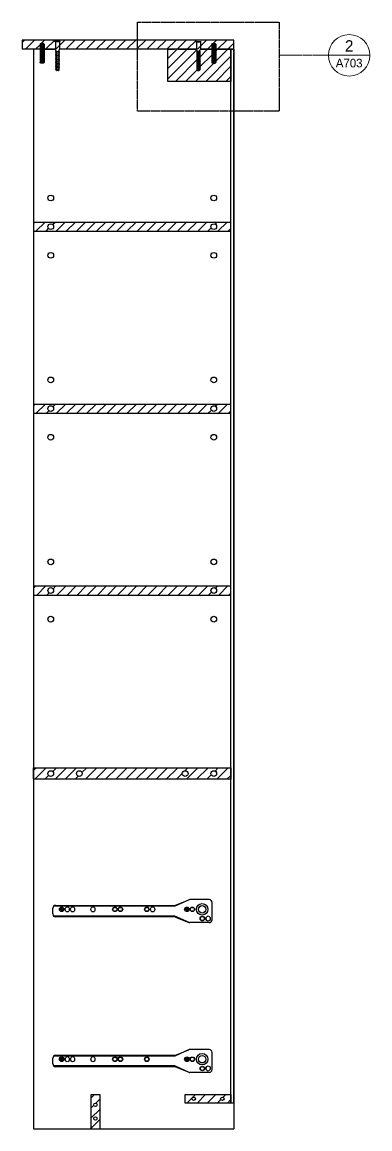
# Model space of a CAD drawing. Header units: millimetres. Extents: x -36975 to 25048, y -11091 to 9259.
# Drawn here: x 5049 to 5657, y -3855 to -1924 of the extents above; entities that cross this region are included whole.
import ezdxf
from ezdxf.enums import TextEntityAlignment as Align

# ---------------------------------------------------------------- set-up
doc = ezdxf.new("R2010")
doc.units = ezdxf.units.MM
doc.linetypes.add('DASHED2', pattern=[0.375, 0.25, -0.125])
doc.layers.add('A-ANNO-SYMB', color=3, linetype='Continuous', lineweight=18)
doc.layers.add('Viti', color=6, linetype='Continuous')
pattern_1 = [(45, (-9586.263, -18485.826), (-8.838835, 8.838835), [])]

# ---------------------------------------------------------------- blocks, each defined once
blk = doc.blocks.new('*U20')
blk.add_lwpolyline([(0, 0), (0, 0.15), (0.05, 0), (0.12, -0.4), (0.13, -0.55), (0.07, -0.4), (0, 0)])
blk = doc.blocks.new('*U21')
at = {"color": 0, "linetype": 'ByBlock', "lineweight": -2, "transparency": 16777216}
for p in [(42.38, 270.66), (42.62, 270.66), (42.85, 270.66), (43.09, 270.66), (43.32, 270.66), (43.56, 270.66), (43.79, 270.66), (44.03, 270.66), (44.26, 270.66), (44.5, 270.66), (44.73, 270.66), (44.97, 270.66), (45.2, 270.66), (45.44, 270.66)]:
    blk.add_blockref('*U20', p, dxfattribs=at)
blk = doc.blocks.new('100214')
for p, q in [((40.13, 270.93), (40.13, 269.99)), ((40.15, 270.93), (40.23, 270.81)), ((40.23, 270.81), (40.23, 270.11)), ((40.23, 270.81), (41.51, 270.81)), ((41.78, 270.68), (41.55, 270.8)), ((41.87, 270.66), (42, 270.66)), ((42, 270.66), (42.06, 270.66)), ((42.11, 270.66), (42.3, 270.66)), ((42.35, 270.66), (42.53, 270.66)), ((42.58, 270.66), (42.77, 270.66)), ((42.82, 270.66), (43.01, 270.66)), ((43.06, 270.66), (43.24, 270.66)), ((43.29, 270.66), (43.48, 270.66)), ((43.53, 270.66), (43.71, 270.66)), ((43.76, 270.66), (43.95, 270.66)), ((44, 270.66), (44.18, 270.66)), ((44.23, 270.66), (44.42, 270.66)), ((44.47, 270.66), (44.65, 270.66)), ((44.7, 270.66), (44.89, 270.66)), ((44.94, 270.66), (45.18, 270.66)), ((45.23, 270.61), (45.23, 270.31)), ((40.23, 270.11), (40.15, 269.99)), ((40.23, 270.11), (41.51, 270.11)), ((41.86, 270.24), (41.55, 270.12)), ((42.07, 270.26), (41.95, 270.26)), ((42.14, 270.26), (42.07, 270.26)), ((42.37, 270.26), (42.19, 270.26)), ((42.61, 270.26), (42.42, 270.26)), ((42.84, 270.26), (42.66, 270.26)), ((43.08, 270.26), (42.89, 270.26)), ((43.31, 270.26), (43.13, 270.26)), ((43.55, 270.26), (43.36, 270.26)), ((43.78, 270.26), (43.6, 270.26)), ((44.02, 270.26), (43.83, 270.26)), ((44.25, 270.26), (44.07, 270.26)), ((44.49, 270.26), (44.3, 270.26)), ((44.72, 270.26), (44.54, 270.26)), ((44.96, 270.26), (44.77, 270.26)), ((45.18, 270.26), (45.01, 270.26))]:
    blk.add_line(p, q)
for centre, radius, start, end in [((40.14, 270.93), 0.01, 33.6901, 180), ((41.51, 270.71), 0.1, 63.1876, 90), ((41.87, 270.86), 0.2, 243.1876, 256.986), ((45.18, 270.61), 0.05, 360, 90), ((40.14, 269.99), 0.01, 180, 326.3099), ((41.51, 270.21), 0.1, 270, 292.1621), ((41.94, 270.06), 0.2, 100.2129, 112.1621), ((45.18, 270.31), 0.05, 270, 0)]:
    blk.add_arc(centre, radius, start, end)
blk.add_blockref('*U21', (-0.55, 0))

msp = doc.modelspace()

# ---------------------------------------------------------------- hatches: boundary and pattern name
h = msp.add_hatch()
h.set_pattern_fill('ANSI31', color=256, scale=100)
h.set_pattern_definition(pattern_1)
edge = h.paths.add_edge_path()
edge.add_spline(control_points=[(5380.5, -1962), (5380.5, -1961.5), (5381, -1961), (5381.5, -1961)], knot_values=[0, 0, 0, 0, 0.142721, 0.142721, 0.142721, 0.142721], degree=3, periodic=0)
edge.add_line((5381.5, -1961), (5386.7, -1961))
edge.add_spline(control_points=[(5386.5, -1961), (5387, -1961), (5387.5, -1961.5), (5387.5, -1962)], knot_values=[0, 0, 0, 0, 0.141433, 0.141433, 0.141433, 0.141433], degree=3, periodic=0)
edge.add_line((5387.5, -1962), (5387.5, -1971))
edge.add_line((5387.5, -1971), (5419, -1971))
edge.add_line((5419, -1971), (5419, -1955))
edge.add_line((5419, -1955), (5049, -1955))
edge.add_line((5049, -1955), (5049, -1971))
edge.add_line((5049, -1971), (5080.5, -1971))
edge.add_line((5080.5, -1971), (5080.5, -1961.8))
edge.add_spline(control_points=[(5080.5, -1962), (5080.5, -1961.5), (5081.1, -1961), (5081.5, -1961)], knot_values=[0, 0, 0, 0, 0.141433, 0.141433, 0.141433, 0.141433], degree=3, periodic=0)
edge.add_line((5081.5, -1961), (5086.7, -1961))
edge.add_spline(control_points=[(5086.5, -1961), (5087, -1961), (5087.5, -1961.5), (5087.5, -1962)], knot_values=[0, 0, 0, 0, 0.142721, 0.142721, 0.142721, 0.142721], degree=3, periodic=0)
edge.add_line((5087.5, -1962), (5087.5, -1971))
edge.add_line((5087.5, -1971), (5107.5, -1971))
edge.add_line((5107.5, -1971), (5380.5, -1971))
edge.add_line((5380.5, -1971), (5380.5, -1961.8))
h.paths.add_polyline_path([(5352.3, -1957.2), (5361.7, -1957.2, -0.742056), (5361.7, -1957.4), (5360.5, -1958.2), (5353.5, -1958.2), (5352.3, -1957.4, -0.742056)], flags=16)
h.paths.add_polyline_path([(5115.8, -1957.4), (5114.5, -1958.2), (5107.5, -1958.2), (5106.3, -1957.4, -0.742056), (5106.4, -1957.2), (5115.7, -1957.2, -0.742056)], flags=16)
h = msp.add_hatch()
h.set_pattern_fill('ANSI31', color=256, scale=100)
h.set_pattern_definition(pattern_1)
edge = h.paths.add_edge_path()
edge.add_line((5355, -1998.2), (5353.5, -1997.7))
edge.add_line((5353.5, -1997.7), (5355, -1997.7))
edge.add_line((5355, -1997.7), (5355, -1995.9))
edge.add_line((5355, -1995.9), (5353.5, -1995.4))
edge.add_line((5353.5, -1995.4), (5355, -1995.4))
edge.add_line((5355, -1995.4), (5355, -1993.5))
edge.add_line((5355, -1993.5), (5353.5, -1993))
edge.add_line((5353.5, -1993), (5355, -1993))
edge.add_line((5355, -1993), (5355, -1991.2))
edge.add_line((5355, -1991.2), (5353.5, -1990.7))
edge.add_line((5353.5, -1990.7), (5355, -1990.7))
edge.add_line((5355, -1990.7), (5355, -1988.8))
edge.add_line((5355, -1988.8), (5353.5, -1988.3))
edge.add_line((5353.5, -1988.3), (5355, -1988.3))
edge.add_line((5355, -1988.3), (5355, -1986.5))
edge.add_line((5355, -1986.5), (5353.5, -1986))
edge.add_line((5353.5, -1986), (5355, -1986))
edge.add_line((5355, -1986), (5355, -1984.1))
edge.add_line((5355, -1984.1), (5353.5, -1983.6))
edge.add_line((5353.5, -1983.6), (5355, -1983.6))
edge.add_line((5355, -1983.6), (5355, -1981.8))
edge.add_line((5355, -1981.8), (5353.5, -1981.3))
edge.add_line((5353.5, -1981.3), (5355, -1981.3))
edge.add_line((5355, -1981.3), (5355, -1979.4))
edge.add_line((5355, -1979.4), (5353.5, -1978.9))
edge.add_line((5353.5, -1978.9), (5355, -1978.9))
edge.add_line((5355, -1978.9), (5355, -1977))
edge.add_line((5355, -1977), (5353.5, -1976.6))
edge.add_line((5353.5, -1976.6), (5355, -1976.5))
edge.add_line((5355, -1976.5), (5355, -1975.9))
edge.add_line((5355, -1975.9), (5355, -1974.7))
edge.add_line((5355, -1974.7), (5353.5, -1974.2))
edge.add_line((5353.5, -1974.2), (5355, -1974.2))
edge.add_arc((5353, -1974.6), 2, 13.014, 26.8124)
edge.add_line((5354.8, -1973.7), (5353.6, -1971.4))
edge.add_arc((5354.5, -1971), 1, 182.4358, 206.8124, ccw=False)
edge.add_line((5353.5, -1971), (5322.4, -1971))
edge.add_line((5322.4, -1971), (5303.9, -1971))
edge.add_line((5303.9, -1971), (5303.9, -2027))
edge.add_line((5303.9, -2027), (5414, -2027))
edge.add_line((5414, -2027), (5414, -1971))
edge.add_line((5414, -1971), (5387.5, -1971))
edge.add_line((5387.5, -1971), (5387.5, -1994))
edge.add_spline(control_points=[(5387.5, -1994), (5387.5, -1994.5), (5387, -1995), (5386.5, -1995)], knot_values=[0, 0, 0, 0, 0.141433, 0.141433, 0.141433, 0.141433], degree=3, periodic=0)
edge.add_line((5386.5, -1995), (5381.5, -1995))
edge.add_spline(control_points=[(5381.5, -1995), (5381, -1995), (5380.5, -1994.5), (5380.5, -1994)], knot_values=[0, 0, 0, 0, 0.142721, 0.142721, 0.142721, 0.142721], degree=3, periodic=0)
edge.add_line((5380.5, -1994), (5380.5, -1971))
edge.add_line((5380.5, -1971), (5360.5, -1971))
edge.add_arc((5359.5, -1971), 1, -22.1621, 0, ccw=False)
edge.add_line((5360.4, -1971.4), (5359.2, -1974.5))
edge.add_arc((5361, -1975.3), 2, 157.8379, 169.7871)
edge.add_line((5359, -1974.9), (5360.5, -1975.5))
edge.add_line((5360.5, -1975.5), (5359, -1975.4))
edge.add_line((5359, -1975.4), (5359, -1976.6))
edge.add_line((5359, -1976.6), (5359, -1977.3))
edge.add_line((5359, -1977.3), (5360.5, -1977.8))
edge.add_line((5360.5, -1977.8), (5359, -1977.8))
edge.add_line((5359, -1977.8), (5359, -1979.6))
edge.add_line((5359, -1979.6), (5360.5, -1980.2))
edge.add_line((5360.5, -1980.2), (5359, -1980.1))
edge.add_line((5359, -1980.1), (5359, -1982))
edge.add_line((5359, -1982), (5360.5, -1982.5))
edge.add_line((5360.5, -1982.5), (5359, -1982.5))
edge.add_line((5359, -1982.5), (5359, -1984.3))
edge.add_line((5359, -1984.3), (5360.5, -1984.9))
edge.add_line((5360.5, -1984.9), (5359, -1984.8))
edge.add_line((5359, -1984.8), (5359, -1986.7))
edge.add_line((5359, -1986.7), (5360.5, -1987.2))
edge.add_line((5360.5, -1987.2), (5359, -1987.2))
edge.add_line((5359, -1987.2), (5359, -1989))
edge.add_line((5359, -1989), (5360.5, -1989.6))
edge.add_line((5360.5, -1989.6), (5359, -1989.5))
edge.add_line((5359, -1989.5), (5359, -1991.4))
edge.add_line((5359, -1991.4), (5360.5, -1991.9))
edge.add_line((5360.5, -1991.9), (5359, -1991.9))
edge.add_line((5359, -1991.9), (5359, -1993.7))
edge.add_line((5359, -1993.7), (5360.5, -1994.3))
edge.add_line((5360.5, -1994.3), (5359, -1994.2))
edge.add_line((5359, -1994.2), (5359, -1996.1))
edge.add_line((5359, -1996.1), (5360.5, -1996.6))
edge.add_line((5360.5, -1996.6), (5359, -1996.6))
edge.add_line((5359, -1996.6), (5359, -1998.4))
edge.add_line((5359, -1998.4), (5360.5, -1999))
edge.add_line((5360.5, -1999), (5359, -1998.9))
edge.add_line((5359, -1998.9), (5359, -2000.8))
edge.add_line((5359, -2000.8), (5360.5, -2001.3))
edge.add_line((5360.5, -2001.3), (5359, -2001.3))
edge.add_line((5359, -2001.3), (5359, -2003.1))
edge.add_line((5359, -2003.1), (5360.5, -2003.7))
edge.add_line((5360.5, -2003.7), (5359, -2003.6))
edge.add_line((5359, -2003.6), (5359, -2005.5))
edge.add_line((5359, -2005.5), (5360.5, -2006))
edge.add_line((5360.5, -2006), (5359, -2006))
edge.add_line((5359, -2006), (5359, -2007.7))
edge.add_arc((5358.5, -2007.7), 0.5, -90, 0, ccw=False)
edge.add_line((5358.5, -2008.2), (5355.5, -2008.2))
edge.add_arc((5355.5, -2007.7), 0.5, 180, 270, ccw=False)
edge.add_line((5355, -2007.7), (5355, -2005.3))
edge.add_line((5355, -2005.3), (5353.5, -2004.8))
edge.add_line((5353.5, -2004.8), (5355, -2004.8))
edge.add_line((5355, -2004.8), (5355, -2002.9))
edge.add_line((5355, -2002.9), (5353.5, -2002.4))
edge.add_line((5353.5, -2002.4), (5355, -2002.4))
edge.add_line((5355, -2002.4), (5355, -2000.6))
edge.add_line((5355, -2000.6), (5353.5, -2000.1))
edge.add_line((5353.5, -2000.1), (5355, -2000.1))
edge.add_line((5355, -2000.1), (5355, -1998.2))
h = msp.add_hatch()
h.set_pattern_fill('ANSI31', color=256, scale=100)
h.set_pattern_definition(pattern_1)
h.paths.add_polyline_path([(5414, -2272.5), (5069, -2272.5), (5069, -2288.5), (5414, -2288.5)])
h.paths.add_polyline_path([(5389, -2280.5, -1), (5379, -2280.5, -1)], flags=16)
h.paths.add_polyline_path([(5094, -2280.5, -1), (5104, -2280.5, -1)], flags=16)
h.paths.add_polyline_path([(5414, -2590), (5069, -2590), (5069, -2606), (5414, -2606)])
h.paths.add_polyline_path([(5389, -2598, -1), (5379, -2598, -1)], flags=16)
h.paths.add_polyline_path([(5094, -2598, -1), (5104, -2598, -1)], flags=16)
h.paths.add_polyline_path([(5414, -2907.5), (5069, -2907.5), (5069, -2923.5), (5414, -2923.5)])
h.paths.add_polyline_path([(5389, -2915.5, -1), (5379, -2915.5, -1)], flags=16)
h.paths.add_polyline_path([(5094, -2915.5, -1), (5104, -2915.5, -1)], flags=16)
h.paths.add_polyline_path([(5414, -3225), (5069, -3225), (5069, -3245), (5414, -3245)])
h.paths.add_polyline_path([(5144, -3235, -1), (5154, -3235, -1)], flags=16)
h.paths.add_polyline_path([(5339, -3235, -1), (5329, -3235, -1)], flags=16)
h.paths.add_polyline_path([(5094, -3235, -1), (5104, -3235, -1)], flags=16)
h.paths.add_polyline_path([(5389, -3235, -1), (5379, -3235, -1)], flags=16)
h = msp.add_hatch()
h.set_pattern_fill('ANSI31', color=256, scale=100)
h.set_pattern_definition(pattern_1)
h.paths.add_polyline_path([(5414, -3795), (5334, -3795), (5334, -3810), (5414, -3810)])
h.paths.add_polyline_path([(5346, -3802.5, -1), (5352, -3802.5, -1)], flags=16)
h.paths.add_polyline_path([(5402, -3802.5, -1), (5396, -3802.5, -1)], flags=16)
h.paths.add_polyline_path([(5184.6, -3795), (5169.6, -3795), (5169.6, -3855), (5184.6, -3855)])
h.paths.add_polyline_path([(5174.1, -3813, -1), (5180.1, -3813, -1)], flags=16)
h.paths.add_polyline_path([(5180.1, -3837, -1), (5174.1, -3837, -1)], flags=16)

# ---------------------------------------------------------------- linework, layer by layer
for p, q in [((5419, -1955), (5049, -1955)), ((5049, -1955), (5049, -1971)), ((5069, -1955), (5069, -1955)), ((5419, -3810), (5419, -1955)), ((5080.5, -1971), (5049, -1971)), ((5069, -1971), (5069, -3855)), ((5107.8, -1971), (5087.5, -1971)), ((5087.5, -1971), (5107.5, -1971)), ((5353.5, -1971), (5114.5, -1971)), ((5380.5, -1971), (5360.5, -1971)), ((5419, -1971), (5387.5, -1971)), ((5387.5, -1971), (5419, -1971)), ((5419, -1971), (5414, -1971)), ((5069, -2272.5), (5414, -2272.5)), ((5069, -2288.5), (5414, -2288.5)), ((5069, -2590), (5414, -2590)), ((5069, -2606), (5414, -2606)), ((5069, -2907.5), (5414, -2907.5)), ((5069, -2923.5), (5414, -2923.5)), ((5069, -3225), (5069, -3245)), ((5169.6, -3855), (5169.6, -3795)), ((5169.6, -3795), (5184.6, -3795)), ((5184.6, -3795), (5184.6, -3855)), ((5419, -3810), (5419, -3855)), ((5069, -3855), (5419, -3855))]:
    msp.add_line(p, q)
at = {"linetype": 'DASHED2', "ltscale": 5}
msp.add_lwpolyline([(5250.5, -1923.6), (5498.1, -1923.6), (5498.1, -2078.9), (5250.5, -2078.9)], close=True, dxfattribs=at)
for points in [[(5387.5, -1971), (5414, -1971), (5414, -2027), (5303.9, -2027), (5303.9, -1971), (5315.4, -1971)], [(5322.4, -1971), (5353.5, -1971)], [(5360.5, -1971), (5380.5, -1971)]]:
    msp.add_lwpolyline(points)
for points in [[(5414, -1971), (5419, -1971), (5419, -3810), (5414, -3810)], [(5069, -3225), (5414, -3225), (5414, -3245), (5069, -3245)], [(5414, -3810), (5334, -3810), (5334, -3795), (5414, -3795)]]:
    msp.add_lwpolyline(points, close=True)
at = {"layer": 'A-ANNO-SYMB', "linetype": 'DASHED2', "ltscale": 5}
msp.add_line((5498.1, -1981.5), (5584.4, -1981.5), dxfattribs=at)
at = {"layer": 'A-ANNO-SYMB', "linetype": 'Continuous'}
msp.add_line((5584.4, -1981.5), (5656.8, -1981.5), dxfattribs=at)
msp.add_circle((5620.6, -1981.5), 36.2, dxfattribs=at)
at = {"layer": 'Viti'}
for p, q in [((5080.5, -1962), (5087.5, -1962)), ((5080.5, -1962), (5080.5, -1994)), ((5086.5, -1961), (5081.5, -1961)), ((5081.5, -1962), (5081.5, -1994)), ((5082.5, -1994), (5082.5, -1962)), ((5083.5, -1962), (5083.5, -1994)), ((5084.5, -1994), (5084.5, -1962)), ((5085.5, -1962), (5085.5, -1994)), ((5086.5, -1994), (5086.5, -1962)), ((5087.5, -1962), (5087.5, -1994)), ((5387.5, -1962), (5380.5, -1962)), ((5380.5, -1962), (5380.5, -1994)), ((5381.5, -1961), (5386.5, -1961)), ((5381.5, -1994), (5381.5, -1962)), ((5382.5, -1962), (5382.5, -1994)), ((5383.5, -1994), (5383.5, -1962)), ((5384.5, -1962), (5384.5, -1994)), ((5385.5, -1994), (5385.5, -1962)), ((5386.5, -1962), (5386.5, -1994)), ((5387.5, -1962), (5387.5, -1994)), ((5080.5, -1994), (5087.5, -1994)), ((5086.5, -1995), (5081.5, -1995)), ((5387.5, -1994), (5380.5, -1994)), ((5381.5, -1995), (5386.5, -1995)), ((5341.1, -3455.1), (5316.2, -3466.5)), ((5317, -3464.6), (5340.2, -3455.4)), ((5376.1, -3455), (5342.1, -3455)), ((5102.7, -3480), (5102.7, -3470)), ((5316.2, -3466.5), (5104.2, -3466.5)), ((5107.7, -3465), (5315.1, -3465)), ((5117.8, -3472.2), (5116.3, -3472.2)), ((5117.8, -3471.7), (5117.8, -3470.2)), ((5117.8, -3473.7), (5117.8, -3472.2)), ((5118.3, -3471.7), (5118.3, -3470.2)), ((5119.8, -3472.2), (5118.3, -3472.2)), ((5118.3, -3473.7), (5118.3, -3472.2)), ((5336.7, -3472.2), (5335.2, -3472.2)), ((5336.7, -3471.7), (5336.7, -3470.2)), ((5336.7, -3473.7), (5336.7, -3472.2)), ((5337.2, -3471.7), (5337.2, -3470.2)), ((5338.7, -3472.2), (5337.2, -3472.2)), ((5337.2, -3473.7), (5337.2, -3472.2)), ((5381.1, -3490), (5381.1, -3460)), ((5316.2, -3483.6), (5104.2, -3483.5)), ((5315.1, -3485), (5107.7, -3485)), ((5341.1, -3494.9), (5316.2, -3483.6)), ((5317, -3485.4), (5340.2, -3494.6)), ((5341.1, -3495), (5341.1, -3495)), ((5376.1, -3495), (5342.1, -3495)), ((5107.7, -3726.6), (5315.1, -3726.6)), ((5341.1, -3716.7), (5316.2, -3728.1)), ((5317, -3726.3), (5340.2, -3717)), ((5376.1, -3716.6), (5342.1, -3716.6)), ((5381.1, -3751.6), (5381.1, -3721.6)), ((5102.7, -3741.6), (5102.7, -3731.6)), ((5316.2, -3728.1), (5104.2, -3728.1)), ((5316.2, -3745.2), (5104.2, -3745.1)), ((5315.1, -3746.6), (5107.7, -3746.6)), ((5117.8, -3733.8), (5116.3, -3733.8)), ((5117.8, -3733.3), (5117.8, -3731.8)), ((5117.8, -3735.3), (5117.8, -3733.8)), ((5118.3, -3733.3), (5118.3, -3731.8)), ((5119.8, -3733.8), (5118.3, -3733.8)), ((5118.3, -3735.3), (5118.3, -3733.8)), ((5341.1, -3756.5), (5316.2, -3745.2)), ((5317, -3747), (5340.2, -3756.3)), ((5336.7, -3733.8), (5335.2, -3733.8)), ((5336.7, -3733.3), (5336.7, -3731.8)), ((5336.7, -3735.3), (5336.7, -3733.8)), ((5337.2, -3733.3), (5337.2, -3731.8)), ((5338.7, -3733.8), (5337.2, -3733.8)), ((5337.2, -3735.3), (5337.2, -3733.8)), ((5341.1, -3756.6), (5341.1, -3756.6)), ((5376.1, -3756.6), (5342.1, -3756.6))]:
    msp.add_line(p, q, dxfattribs=at)
for points in [[(5117.8, -3472.2), (5116.3, -3472.2), (5116.3, -3471.7)], [(5117.8, -3471.7), (5116.3, -3471.7)], [(5117.8, -3471.7), (5117.8, -3470.2), (5118.3, -3470.2)], [(5117.8, -3472.2), (5117.8, -3473.7), (5118.3, -3473.7)], [(5118.3, -3472.2), (5119.8, -3472.2), (5119.8, -3471.7)], [(5119.8, -3471.7), (5118.3, -3471.7)], [(5336.7, -3472.2), (5335.2, -3472.2), (5335.2, -3471.7)], [(5336.7, -3471.7), (5335.2, -3471.7)], [(5336.7, -3471.7), (5336.7, -3470.2), (5337.2, -3470.2)], [(5336.7, -3472.2), (5336.7, -3473.7), (5337.2, -3473.7)], [(5337.2, -3472.2), (5338.7, -3472.2), (5338.7, -3471.7)], [(5338.7, -3471.7), (5337.2, -3471.7)], [(5117.8, -3733.8), (5116.3, -3733.8), (5116.3, -3733.3)], [(5117.8, -3733.3), (5116.3, -3733.3)], [(5117.8, -3733.3), (5117.8, -3731.8), (5118.3, -3731.8)], [(5117.8, -3733.8), (5117.8, -3735.3), (5118.3, -3735.3)], [(5118.3, -3733.8), (5119.8, -3733.8), (5119.8, -3733.3)], [(5119.8, -3733.3), (5118.3, -3733.3)], [(5336.7, -3733.8), (5335.2, -3733.8), (5335.2, -3733.3)], [(5336.7, -3733.3), (5335.2, -3733.3)], [(5336.7, -3733.3), (5336.7, -3731.8), (5337.2, -3731.8)], [(5336.7, -3733.8), (5336.7, -3735.3), (5337.2, -3735.3)], [(5337.2, -3733.8), (5338.7, -3733.8), (5338.7, -3733.3)], [(5338.7, -3733.3), (5337.2, -3733.3)]]:
    msp.add_lwpolyline(points, dxfattribs=at)
for centre, radius in [((5099, -2230.5), 5), ((5384, -2230.5), 5), ((5099, -2280.5), 5), ((5384, -2280.5), 5), ((5099, -2330.5), 5), ((5384, -2330.5), 5), ((5099, -2548), 5), ((5384, -2548), 5), ((5099, -2598), 5), ((5384, -2598), 5), ((5099, -2648), 5), ((5384, -2648), 5), ((5099, -2865.5), 5), ((5384, -2865.5), 5), ((5099, -2915.5), 5), ((5384, -2915.5), 5), ((5099, -2965.5), 5), ((5384, -2965.5), 5), ((5099, -3235), 5), ((5149, -3235), 5), ((5334, -3235), 5), ((5384, -3235), 5), ((5118.1, -3471.9), 4), ((5118.1, -3471.9), 3.35), ((5211.2, -3471.9), 4), ((5211.2, -3471.9), 3.35), ((5220.8, -3471.9), 4), ((5220.8, -3471.9), 3.35), ((5266.9, -3471.9), 4), ((5266.9, -3471.9), 3.35), ((5337, -3471.9), 4), ((5337, -3471.9), 3.35), ((5346.5, -3471.9), 4), ((5346.5, -3471.9), 3.35), ((5363.7, -3471.9), 10), ((5363.7, -3471.9), 6.51), ((5364, -3488), 4), ((5364, -3488), 3.35), ((5363.7, -3733.5), 10), ((5363.7, -3733.5), 6.51), ((5118.1, -3733.5), 4), ((5118.1, -3733.5), 3.35), ((5211.2, -3733.5), 4), ((5211.2, -3733.5), 3.35), ((5220.8, -3733.5), 4), ((5220.8, -3733.5), 3.35), ((5266.9, -3733.5), 4), ((5266.9, -3733.5), 3.35), ((5337, -3733.5), 4), ((5337, -3733.5), 3.35), ((5346.5, -3733.5), 4), ((5346.5, -3733.5), 3.35), ((5364, -3749.6), 4), ((5364, -3749.6), 3.35), ((5349, -3802.5), 3), ((5399, -3802.5), 3), ((5177.1, -3813), 3), ((5177.1, -3837), 3)]:
    msp.add_circle(centre, radius, dxfattribs=at)
for centre, start, end in [((5342.1, -3460), 90, 111.8014), ((5342.1, -3460), 90, 111.8014), ((5376.1, -3460), 0, 90), ((5107.7, -3470), 90, 180), ((5315.1, -3460), 270, 291.8014), ((5107.7, -3480), 180, 270), ((5315.1, -3490), 68.1986, 90), ((5342.1, -3490), 248.1986, 270), ((5342.1, -3490), 248.1986, 270), ((5376.1, -3490), 270, 0), ((5107.7, -3731.6), 90, 180), ((5315.1, -3721.6), 270, 291.8014), ((5342.1, -3721.6), 90, 111.8014), ((5342.1, -3721.6), 90, 111.8014), ((5376.1, -3721.6), 0, 90), ((5107.7, -3741.6), 180, 270), ((5315.1, -3751.6), 68.1986, 90), ((5342.1, -3751.6), 248.1986, 270), ((5342.1, -3751.6), 248.1986, 270), ((5376.1, -3751.6), 270, 0)]:
    msp.add_arc(centre, 5, start, end, dxfattribs=at)
for centre in [(5127.9, -3471.9), (5137.3, -3471.9), (5172.8, -3471.9), (5277.2, -3471.9), (5374.2, -3488), (5127.9, -3733.5), (5137.3, -3733.5), (5172.8, -3733.5), (5374.2, -3749.6)]:
    msp.add_ellipse(centre, major_axis=(0, 4.59), ratio=0.772832, dxfattribs=at)
for points in [[(5081.5, -1961), (5081.1, -1961), (5080.5, -1961.5), (5080.5, -1962)], [(5087.5, -1962), (5087.5, -1961.5), (5087, -1961), (5086.5, -1961)], [(5380.5, -1962), (5380.5, -1961.5), (5381, -1961), (5381.5, -1961)], [(5386.5, -1961), (5387, -1961), (5387.5, -1961.5), (5387.5, -1962)], [(5081.5, -1995), (5081.1, -1995), (5080.5, -1994.5), (5080.5, -1994)], [(5087.5, -1994), (5087.5, -1994.5), (5087, -1995), (5086.5, -1995)], [(5380.5, -1994), (5380.5, -1994.5), (5381, -1995), (5381.5, -1995)], [(5386.5, -1995), (5387, -1995), (5387.5, -1994.5), (5387.5, -1994)]]:
    msp.add_open_spline(points, degree=3, dxfattribs=at)

# ---------------------------------------------------------------- block references
at = {"layer": 'Viti', "yscale": 10, "zscale": 10}
for p, xscale, rotation in [((2406.4, -1555.9), 10, 270), ((8061.6, -1555.9), -10, 90)]:
    msp.add_blockref('100214', p, dxfattribs=dict(at, xscale=xscale, rotation=rotation))

# ---------------------------------------------------------------- texts
at = {"layer": 'A-ANNO-SYMB', "linetype": 'Continuous'}
for tag, text, height, p in [('2', 'A301', 20, (5620.6, -1955.1)), ('A703', 'A', 15, (5620.6, -1987.5))]:
    msp.add_attdef(tag, text=text, height=height, dxfattribs=at).set_placement(p, align=Align.TOP_CENTER)

doc.saveas('drawing.dxf')
